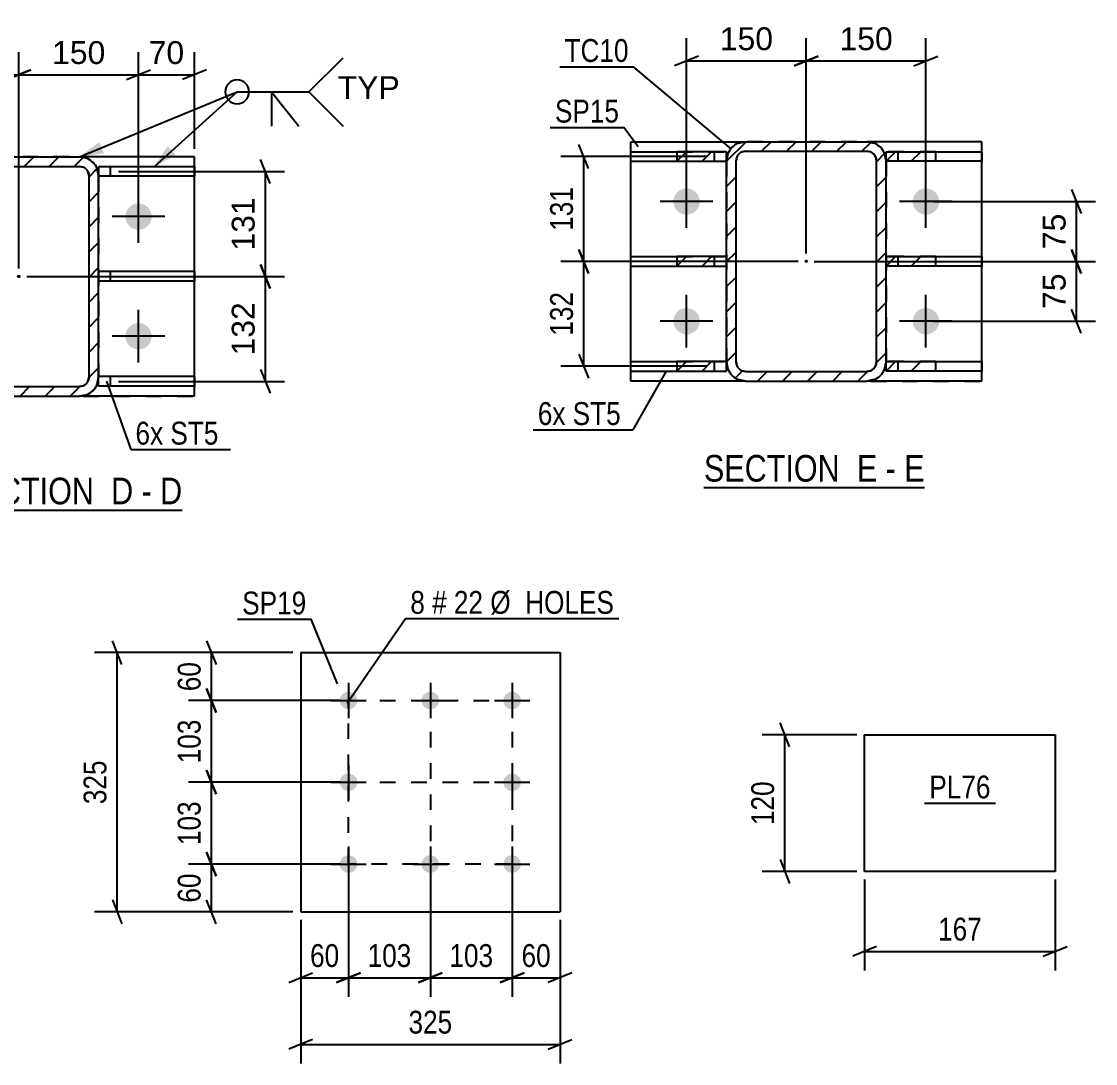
# Model space of a CAD drawing. Header units: millimetres. Extents: x 0 to 841, y 0 to 594.
# Drawn here: x 361.8 to 496.4, y 94.2 to 224.8 of the extents above; entities that cross this region are included whole.
import ezdxf

# ---------------------------------------------------------------- set-up
doc = ezdxf.new("R2010")
doc.units = ezdxf.units.MM
doc.linetypes.add('DXK_LINE_DOT2', pattern=[3.9198, 1.9599, -1.9599])
doc.linetypes.add('DXK_LINE_DOT3', pattern=[5.9187, 2.979, -0.9799, 0.9799, -0.9799])
doc.styles.add('Arial', font='ARIAL.TTF', dxfattribs={"height": 0.2})
doc.styles.add('Arial Narrow', font='ARIALN.TTF', dxfattribs={"height": 0.2})

# ---------------------------------------------------------------- blocks, each defined once
blk = doc.blocks.new('Unknown-247104153-15 - 4199')
at = {"color": 6, "linetype": 'Continuous'}
blk.add_line((353.83, 163.52), (381.9, 163.52), dxfattribs=at)
at = {"color": 0, "linetype": 'Continuous'}
for points in [[(371.94, 164.27), (371.94, 167.77), (353.83, 167.77), (353.83, 164.27)], [(375.75, 164.27), (375.75, 167.77), (372.99, 167.77), (372.99, 164.27)], [(378.08, 164.27), (378.08, 167.77), (376.8, 167.77), (376.8, 164.27)], [(381.9, 164.27), (381.9, 167.77), (379.13, 167.77), (379.13, 164.27)]]:
    blk.add_wipeout(points, dxfattribs=at)
at = {"color": 7, "linetype": 'Continuous', "style": 'Arial Narrow'}
for s, p in [('SECTION ', (353.83, 164.27)), ('D', (372.99, 164.27)), ('D', (379.13, 164.27)), ('-', (376.8, 164.27))]:
    blk.add_text(s, height=3.34, dxfattribs=at).set_placement(p)
blk = doc.blocks.new('Unknown-247104153-28 - 35611')
at = {"color": 6, "linetype": 'Continuous'}
blk.add_line((447.28, 166.36), (474.93, 166.36), dxfattribs=at)
at = {"color": 0, "linetype": 'Continuous'}
for points in [[(465.39, 167.11), (465.39, 170.61), (447.28, 170.61), (447.28, 167.11)], [(469, 167.11), (469, 170.61), (466.44, 170.61), (466.44, 167.11)], [(471.32, 167.11), (471.32, 170.61), (470.05, 170.61), (470.05, 167.11)], [(474.93, 167.11), (474.93, 170.61), (472.37, 170.61), (472.37, 167.11)]]:
    blk.add_wipeout(points, dxfattribs=at)
at = {"color": 7, "linetype": 'Continuous', "style": 'Arial Narrow'}
for s, p in [('SECTION ', (447.28, 167.11)), ('E', (466.44, 167.11)), ('E', (472.37, 167.11)), ('-', (470.05, 167.11))]:
    blk.add_text(s, height=3.34, dxfattribs=at).set_placement(p)
blk = doc.blocks.new('Part-247104153-4255 - 4199')
at = {"color": 2, "linetype": 'Continuous'}
for p, q in [((383.42, 180.28), (371.42, 180.28)), ((371.42, 179.08), (371.42, 180.23)), ((383.42, 179.08), (371.42, 179.08)), ((383.42, 180.28), (383.42, 179.08))]:
    blk.add_line(p, q, dxfattribs=at)
at = {"color": 7, "linetype": 'DXK_LINE_DOT2'}
for p, q in [((371.42, 180.23), (371.42, 180.28)), ((371.42, 180.28), (371.42, 180.23)), ((372.92, 179.08), (372.92, 180.28))]:
    blk.add_line(p, q, dxfattribs=at)
blk = doc.blocks.new('Part-247104153-4202 - 4199')
at = {"linetype": 'Continuous'}
h = blk.add_hatch(dxfattribs=at)
h.set_pattern_fill('', scale=0.7, style=0, pattern_type=0)
h.set_pattern_definition([(45, (371.233, 206.3453), (-1.57154, 1.57154), [])])
h.paths.add_polyline_path([(371.42, 205.43), (371.23, 206.35), (370.71, 207.12), (369.93, 207.64), (369.02, 207.83), (353.82, 207.83), (352.9, 207.64), (352.12, 207.12), (351.6, 206.35), (351.42, 205.43), (351.42, 180.23), (351.6, 179.31), (352.12, 178.53), (352.9, 178.01), (353.82, 177.83), (369.02, 177.83), (369.93, 178.01), (370.71, 178.53), (371.23, 179.31), (371.42, 180.23)])
h.paths.add_polyline_path([(370.12, 179.77), (369.86, 179.38), (369.47, 179.12), (369.02, 179.03), (353.82, 179.03), (353.36, 179.12), (352.97, 179.38), (352.71, 179.77), (352.62, 180.23), (352.62, 205.43), (352.71, 205.89), (352.97, 206.28), (353.36, 206.54), (353.82, 206.63), (369.02, 206.63), (369.47, 206.54), (369.86, 206.28), (370.12, 205.89), (370.22, 205.43), (370.22, 180.23)])
blk.add_hatch(color=246, dxfattribs=at).paths.add_polyline_path([(361.42, 192.73, -1), (361.42, 192.93, -1)])
at = {"color": 7, "linetype": 'DXK_LINE_DOT2'}
for p, q in [((352.9, 207.64), (353.82, 207.83)), ((353.82, 207.83), (369.02, 207.83)), ((369.02, 207.83), (369.93, 207.64)), ((351.42, 205.43), (351.6, 206.35)), ((353.82, 206.63), (353.36, 206.54)), ((353.82, 206.63), (369.02, 206.63)), ((369.47, 206.54), (369.02, 206.63)), ((371.23, 206.35), (371.42, 205.43)), ((351.42, 205.43), (351.42, 180.23)), ((352.71, 205.89), (352.62, 205.43)), ((352.62, 180.23), (352.62, 205.43)), ((370.22, 205.43), (370.12, 205.89)), ((370.22, 180.23), (370.22, 205.43)), ((371.42, 205.43), (371.42, 180.23)), ((351.6, 179.31), (351.42, 180.23)), ((352.62, 180.23), (352.71, 179.77)), ((353.36, 179.12), (353.82, 179.03)), ((353.82, 179.03), (369.02, 179.03)), ((369.02, 179.03), (369.47, 179.12)), ((370.12, 179.77), (370.22, 180.23)), ((371.42, 180.23), (371.23, 179.31)), ((353.82, 177.83), (352.9, 178.01)), ((353.82, 177.83), (369.02, 177.83)), ((369.93, 178.01), (369.02, 177.83))]:
    blk.add_line(p, q, dxfattribs=at)
at = {"color": 2, "linetype": 'Continuous'}
for p, q in [((353.82, 207.83), (352.9, 207.64)), ((353.82, 207.83), (369.02, 207.83)), ((369.93, 207.64), (369.02, 207.83)), ((351.6, 206.35), (351.42, 205.43)), ((353.36, 206.54), (353.82, 206.63)), ((353.82, 206.63), (369.02, 206.63)), ((369.02, 206.63), (369.47, 206.54)), ((371.42, 205.43), (371.23, 206.35)), ((351.42, 180.23), (351.42, 205.43)), ((352.62, 205.43), (352.71, 205.89)), ((352.62, 180.23), (352.62, 205.43)), ((370.12, 205.89), (370.22, 205.43)), ((370.22, 180.23), (370.22, 205.43)), ((371.42, 180.23), (371.42, 205.43)), ((351.42, 180.23), (351.6, 179.31)), ((352.71, 179.77), (352.62, 180.23)), ((353.82, 179.03), (353.36, 179.12)), ((353.82, 179.03), (369.02, 179.03)), ((369.47, 179.12), (369.02, 179.03)), ((370.22, 180.23), (370.12, 179.77)), ((371.23, 179.31), (371.42, 180.23)), ((352.9, 178.01), (353.82, 177.83)), ((353.82, 177.83), (369.02, 177.83)), ((369.02, 177.83), (369.93, 178.01))]:
    blk.add_line(p, q, dxfattribs=at)
at = {"color": 7, "linetype": 'DXK_LINE_DOT3'}
blk.add_line((361.42, 192.83), (361.42, 192.83), dxfattribs=at)
at = {"color": 246, "linetype": 'DXK_LINE_DOT2'}
blk.add_line((361.42, 192.83), (361.42, 192.83), dxfattribs=at)
at = {"color": 246, "linetype": 'Continuous'}
blk.add_circle((361.42, 192.83), 0.1, dxfattribs=at)
at = {"color": 7, "linetype": 'DXK_LINE_DOT2'}
for centre, radius, start, end in [((353.82, 205.43), 2.4, 112.5, 157.5), ((369.02, 205.43), 2.4, 22.5, 67.5), ((353.82, 205.43), 1.2, 112.5, 157.5), ((369.02, 205.43), 1.2, 22.5, 67.5), ((353.82, 180.23), 2.4, 202.5, 247.5), ((353.82, 180.23), 1.2, 202.5, 247.5), ((369.02, 180.23), 1.2, 292.5, 337.5), ((369.02, 180.23), 2.4, 292.5, 337.5)]:
    blk.add_arc(centre, radius, start, end, dxfattribs=at)
at = {"color": 2, "linetype": 'Continuous'}
for centre, radius, start, end in [((353.82, 205.43), 2.4, 112.5, 157.5), ((369.02, 205.43), 2.4, 22.5, 67.5), ((353.82, 205.43), 1.2, 112.5, 157.5), ((369.02, 205.43), 1.2, 22.5, 67.5), ((353.82, 180.23), 2.4, 202.5, 247.5), ((353.82, 180.23), 1.2, 202.5, 247.5), ((369.02, 180.23), 1.2, 292.5, 337.5), ((369.02, 180.23), 2.4, 292.5, 337.5)]:
    blk.add_arc(centre, radius, start, end, dxfattribs=at)
blk = doc.blocks.new('Part-247104153-4261 - 4199')
at = {"color": 2, "linetype": 'Continuous'}
for p, q in [((339.42, 177.83), (339.42, 207.83)), ((339.42, 207.83), (353.82, 207.83)), ((383.42, 207.83), (369.02, 207.83)), ((383.42, 177.83), (383.42, 207.83)), ((353.82, 177.83), (339.42, 177.83)), ((383.42, 177.83), (369.02, 177.83))]:
    blk.add_line(p, q, dxfattribs=at)
at = {"color": 7, "linetype": 'DXK_LINE_DOT2'}
for p, q in [((383.42, 207.83), (353.82, 207.83)), ((353.82, 207.83), (369.02, 207.83)), ((353.82, 177.83), (383.42, 177.83)), ((353.82, 177.83), (369.02, 177.83))]:
    blk.add_line(p, q, dxfattribs=at)
blk = doc.blocks.new('Part-247104153-4254 - 4199')
at = {"color": 2, "linetype": 'Continuous'}
for p, q in [((383.42, 193.43), (371.42, 193.43)), ((383.42, 193.43), (383.42, 192.23)), ((383.42, 192.23), (371.42, 192.23))]:
    blk.add_line(p, q, dxfattribs=at)
at = {"color": 7, "linetype": 'DXK_LINE_DOT2'}
for p, q in [((371.42, 193.43), (371.42, 192.23)), ((372.92, 192.23), (372.92, 193.43))]:
    blk.add_line(p, q, dxfattribs=at)
blk = doc.blocks.new('Part-247104153-4249 - 4199')
at = {"color": 2, "linetype": 'Continuous'}
for p, q in [((383.42, 206.58), (371.42, 206.58)), ((371.42, 206.58), (371.42, 205.43)), ((383.42, 206.58), (383.42, 205.38)), ((383.42, 205.38), (371.42, 205.38))]:
    blk.add_line(p, q, dxfattribs=at)
at = {"color": 7, "linetype": 'DXK_LINE_DOT2'}
for p, q in [((372.92, 205.38), (372.92, 206.58)), ((371.42, 205.43), (371.42, 205.38))]:
    blk.add_line(p, q, dxfattribs=at)
blk = doc.blocks.new('Bolt-247104153-4306 - 4199')
at = {"linetype": 'Continuous'}
for points in [[(344.77, 200.33, -1), (348.07, 200.33, -1)], [(374.77, 200.33, -1), (378.07, 200.33, -1)], [(344.77, 185.33, -1), (348.07, 185.33, -1)], [(374.77, 185.33, -1), (378.07, 185.33, -1)]]:
    blk.add_hatch(color=1, dxfattribs=at).paths.add_polyline_path(points)
at = {"color": 1, "linetype": 'Continuous'}
for p, q in [((346.42, 197.03), (346.42, 203.63)), ((376.42, 197.03), (376.42, 203.63)), ((349.72, 200.33), (343.12, 200.33)), ((379.72, 200.33), (373.12, 200.33)), ((346.42, 182.03), (346.42, 188.63)), ((376.42, 182.03), (376.42, 188.63)), ((349.72, 185.33), (343.12, 185.33)), ((379.72, 185.33), (373.12, 185.33))]:
    blk.add_line(p, q, dxfattribs=at)
blk = doc.blocks.new('Part-247104153-35661 - 35611')
at = {"linetype": 'Continuous'}
h = blk.add_hatch(dxfattribs=at)
h.set_pattern_fill('', scale=0.7, style=0, pattern_type=0)
h.set_pattern_definition([(45, (470.0973, 207.2687), (-1.57154, 1.57154), [])])
h.paths.add_polyline_path([(470.1, 208.47), (470.1, 207.27), (476.3, 207.27), (476.3, 208.47)])
at = {"color": 7, "linetype": 'DXK_LINE_DOT2'}
for p, q in [((470.1, 207.27), (470.1, 208.47)), ((476.3, 208.47), (470.1, 208.47)), ((471.6, 207.27), (471.6, 208.47)), ((476.3, 207.27), (470.1, 207.27))]:
    blk.add_line(p, q, dxfattribs=at)
at = {"color": 2, "linetype": 'Continuous'}
for p, q in [((470.1, 207.27), (470.1, 208.47)), ((470.1, 208.47), (476.3, 208.47)), ((476.3, 208.47), (482.1, 208.47)), ((476.3, 208.47), (476.3, 207.27)), ((482.1, 208.47), (482.1, 207.27)), ((476.3, 207.27), (470.1, 207.27)), ((482.1, 207.27), (476.3, 207.27))]:
    blk.add_line(p, q, dxfattribs=at)
blk = doc.blocks.new('Part-247104153-35662 - 35611')
at = {"linetype": 'Continuous'}
h = blk.add_hatch(dxfattribs=at)
h.set_pattern_fill('', scale=0.7, style=0, pattern_type=0)
h.set_pattern_definition([(45, (470.0973, 180.9687), (-1.57154, 1.57154), [])])
h.paths.add_polyline_path([(470.1, 182.17), (470.1, 180.97), (476.3, 180.97), (476.3, 182.17)])
at = {"color": 7, "linetype": 'DXK_LINE_DOT2'}
for p, q in [((470.1, 180.97), (470.1, 182.17)), ((476.3, 182.17), (470.1, 182.17)), ((471.6, 180.97), (471.6, 182.17)), ((476.3, 180.97), (470.1, 180.97))]:
    blk.add_line(p, q, dxfattribs=at)
at = {"color": 2, "linetype": 'Continuous'}
for p, q in [((470.1, 180.97), (470.1, 182.17)), ((470.1, 182.17), (476.3, 182.17)), ((476.3, 182.17), (482.1, 182.17)), ((476.3, 182.17), (476.3, 180.97)), ((482.1, 182.17), (482.1, 180.97)), ((476.3, 180.97), (470.1, 180.97)), ((482.1, 180.97), (476.3, 180.97))]:
    blk.add_line(p, q, dxfattribs=at)
blk = doc.blocks.new('Part-247104153-35622 - 35611')
at = {"linetype": 'Continuous'}
h = blk.add_hatch(dxfattribs=at)
h.set_pattern_fill('', scale=0.7, style=0, pattern_type=0)
h.set_pattern_definition([(45, (450.0973, 182.1187), (-1.57154, 1.57154), [])])
h.paths.add_polyline_path([(450.1, 207.32), (450.1, 182.12), (450.28, 181.2), (450.8, 180.42), (451.58, 179.9), (452.5, 179.72), (467.7, 179.72), (468.62, 179.9), (469.39, 180.42), (469.91, 181.2), (470.1, 182.12), (470.1, 207.32), (469.91, 208.24), (469.39, 209.02), (468.62, 209.54), (467.7, 209.72), (452.5, 209.72), (451.58, 209.54), (450.8, 209.02), (450.28, 208.24)])
h.paths.add_polyline_path([(451.65, 208.17), (452.04, 208.43), (452.5, 208.52), (467.7, 208.52), (468.16, 208.43), (468.55, 208.17), (468.81, 207.78), (468.9, 207.32), (468.9, 182.12), (468.81, 181.66), (468.55, 181.27), (468.16, 181.01), (467.7, 180.92), (452.5, 180.92), (452.04, 181.01), (451.65, 181.27), (451.39, 181.66), (451.3, 182.12), (451.3, 207.32), (451.39, 207.78)])
blk.add_hatch(color=246, dxfattribs=at).paths.add_polyline_path([(460.1, 194.62, -1), (460.1, 194.82, -1)])
at = {"color": 7, "linetype": 'DXK_LINE_DOT2'}
for p, q in [((451.58, 209.54), (452.5, 209.72)), ((452.5, 209.72), (467.7, 209.72)), ((467.7, 209.72), (468.62, 209.54)), ((450.1, 207.32), (450.28, 208.24)), ((450.1, 207.32), (450.1, 182.12)), ((451.39, 207.78), (451.3, 207.32)), ((451.3, 182.12), (451.3, 207.32)), ((452.5, 208.52), (452.04, 208.43)), ((452.5, 208.52), (467.7, 208.52)), ((468.16, 208.43), (467.7, 208.52)), ((468.9, 207.32), (468.81, 207.78)), ((468.9, 182.12), (468.9, 207.32)), ((469.91, 208.24), (470.1, 207.32)), ((470.1, 207.32), (470.1, 182.12)), ((450.28, 181.2), (450.1, 182.12)), ((451.3, 182.12), (451.39, 181.66)), ((468.81, 181.66), (468.9, 182.12)), ((470.1, 182.12), (469.91, 181.2)), ((452.04, 181.01), (452.5, 180.92)), ((452.5, 180.92), (467.7, 180.92)), ((467.7, 180.92), (468.16, 181.01)), ((452.5, 179.72), (451.58, 179.9)), ((452.5, 179.72), (467.7, 179.72)), ((468.62, 179.9), (467.7, 179.72))]:
    blk.add_line(p, q, dxfattribs=at)
at = {"color": 2, "linetype": 'Continuous'}
for p, q in [((452.5, 209.72), (451.58, 209.54)), ((452.5, 209.72), (467.7, 209.72)), ((468.62, 209.54), (467.7, 209.72)), ((450.28, 208.24), (450.1, 207.32)), ((450.1, 182.12), (450.1, 207.32)), ((451.3, 207.32), (451.39, 207.78)), ((451.3, 182.12), (451.3, 207.32)), ((452.04, 208.43), (452.5, 208.52)), ((452.5, 208.52), (467.7, 208.52)), ((467.7, 208.52), (468.16, 208.43)), ((468.81, 207.78), (468.9, 207.32)), ((468.9, 182.12), (468.9, 207.32)), ((470.1, 207.32), (469.91, 208.24)), ((470.1, 182.12), (470.1, 207.32)), ((450.1, 182.12), (450.28, 181.2)), ((451.39, 181.66), (451.3, 182.12)), ((468.9, 182.12), (468.81, 181.66)), ((469.91, 181.2), (470.1, 182.12)), ((452.5, 180.92), (452.04, 181.01)), ((452.5, 180.92), (467.7, 180.92)), ((468.16, 181.01), (467.7, 180.92)), ((451.58, 179.9), (452.5, 179.72)), ((452.5, 179.72), (467.7, 179.72)), ((467.7, 179.72), (468.62, 179.9))]:
    blk.add_line(p, q, dxfattribs=at)
at = {"color": 7, "linetype": 'DXK_LINE_DOT3'}
blk.add_line((460.1, 194.72), (460.1, 194.72), dxfattribs=at)
at = {"color": 246, "linetype": 'DXK_LINE_DOT2'}
blk.add_line((460.1, 194.72), (460.1, 194.72), dxfattribs=at)
at = {"color": 246, "linetype": 'Continuous'}
blk.add_circle((460.1, 194.72), 0.1, dxfattribs=at)
at = {"color": 7, "linetype": 'DXK_LINE_DOT2'}
for centre, radius, start, end in [((452.5, 207.32), 2.4, 112.5, 157.5), ((467.7, 207.32), 2.4, 22.5, 67.5), ((452.5, 207.32), 1.2, 112.5, 157.5), ((467.7, 207.32), 1.2, 22.5, 67.5), ((452.5, 182.12), 2.4, 202.5, 247.5), ((452.5, 182.12), 1.2, 202.5, 247.5), ((467.7, 182.12), 1.2, 292.5, 337.5), ((467.7, 182.12), 2.4, 292.5, 337.5)]:
    blk.add_arc(centre, radius, start, end, dxfattribs=at)
at = {"color": 2, "linetype": 'Continuous'}
for centre, radius, start, end in [((452.5, 207.32), 2.4, 112.5, 157.5), ((467.7, 207.32), 2.4, 22.5, 67.5), ((452.5, 207.32), 1.2, 112.5, 157.5), ((467.7, 207.32), 1.2, 22.5, 67.5), ((452.5, 182.12), 2.4, 202.5, 247.5), ((452.5, 182.12), 1.2, 202.5, 247.5), ((467.7, 182.12), 1.2, 292.5, 337.5), ((467.7, 182.12), 2.4, 292.5, 337.5)]:
    blk.add_arc(centre, radius, start, end, dxfattribs=at)
blk = doc.blocks.new('Part-247104153-35659 - 35611')
at = {"linetype": 'Continuous'}
h = blk.add_hatch(dxfattribs=at)
h.set_pattern_fill('', scale=0.7, style=0, pattern_type=0)
h.set_pattern_definition([(45, (443.8946, 180.9687), (-1.57154, 1.57154), [])])
h.paths.add_polyline_path([(443.89, 182.17), (443.89, 180.97), (450.1, 180.97), (450.1, 182.17)])
at = {"color": 2, "linetype": 'Continuous'}
for p, q in [((438.1, 182.17), (443.89, 182.17)), ((438.1, 180.97), (438.1, 182.17)), ((450.1, 182.17), (443.89, 182.17)), ((443.89, 182.17), (443.89, 180.97)), ((450.1, 180.97), (450.1, 182.17)), ((438.1, 180.97), (443.89, 180.97)), ((443.89, 180.97), (450.1, 180.97))]:
    blk.add_line(p, q, dxfattribs=at)
at = {"color": 7, "linetype": 'DXK_LINE_DOT2'}
for p, q in [((443.89, 182.17), (450.1, 182.17)), ((448.6, 180.97), (448.6, 182.17)), ((450.1, 180.97), (450.1, 182.17)), ((443.89, 180.97), (450.1, 180.97))]:
    blk.add_line(p, q, dxfattribs=at)
blk = doc.blocks.new('Part-247104153-35643 - 35611')
at = {"color": 2, "linetype": 'Continuous'}
for p, q in [((438.1, 179.72), (438.1, 209.72)), ((438.1, 209.72), (452.5, 209.72)), ((482.1, 209.72), (467.7, 209.72)), ((482.1, 179.72), (482.1, 209.72)), ((452.5, 179.72), (438.1, 179.72)), ((482.1, 179.72), (467.7, 179.72))]:
    blk.add_line(p, q, dxfattribs=at)
at = {"color": 7, "linetype": 'DXK_LINE_DOT2'}
for p, q in [((482.1, 209.72), (452.5, 209.72)), ((452.5, 209.72), (467.7, 209.72)), ((452.5, 179.72), (482.1, 179.72)), ((452.5, 179.72), (467.7, 179.72))]:
    blk.add_line(p, q, dxfattribs=at)
blk = doc.blocks.new('Part-247104153-35657 - 35611')
at = {"linetype": 'Continuous'}
h = blk.add_hatch(dxfattribs=at)
h.set_pattern_fill('', scale=0.7, style=0, pattern_type=0)
h.set_pattern_definition([(45, (443.8946, 194.1187), (-1.57154, 1.57154), [])])
h.paths.add_polyline_path([(443.89, 195.32), (443.89, 194.12), (450.1, 194.12), (450.1, 195.32)])
at = {"color": 2, "linetype": 'Continuous'}
for p, q in [((438.1, 195.32), (443.89, 195.32)), ((438.1, 194.12), (438.1, 195.32)), ((450.1, 195.32), (443.89, 195.32)), ((443.89, 195.32), (443.89, 194.12)), ((450.1, 194.12), (450.1, 195.32)), ((438.1, 194.12), (443.89, 194.12)), ((443.89, 194.12), (450.1, 194.12))]:
    blk.add_line(p, q, dxfattribs=at)
at = {"color": 7, "linetype": 'DXK_LINE_DOT2'}
for p, q in [((443.89, 195.32), (450.1, 195.32)), ((448.6, 194.12), (448.6, 195.32)), ((450.1, 194.12), (450.1, 195.32)), ((443.89, 194.12), (450.1, 194.12))]:
    blk.add_line(p, q, dxfattribs=at)
blk = doc.blocks.new('Part-247104153-35658 - 35611')
at = {"linetype": 'Continuous'}
h = blk.add_hatch(dxfattribs=at)
h.set_pattern_fill('', scale=0.7, style=0, pattern_type=0)
h.set_pattern_definition([(45, (443.8946, 207.2687), (-1.57154, 1.57154), [])])
h.paths.add_polyline_path([(443.89, 208.47), (443.89, 207.27), (450.1, 207.27), (450.1, 208.47)])
at = {"color": 2, "linetype": 'Continuous'}
for p, q in [((438.1, 208.47), (443.89, 208.47)), ((438.1, 207.27), (438.1, 208.47)), ((450.1, 208.47), (443.89, 208.47)), ((443.89, 208.47), (443.89, 207.27)), ((450.1, 207.27), (450.1, 208.47)), ((438.1, 207.27), (443.89, 207.27)), ((443.89, 207.27), (450.1, 207.27))]:
    blk.add_line(p, q, dxfattribs=at)
at = {"color": 7, "linetype": 'DXK_LINE_DOT2'}
for p, q in [((443.89, 208.47), (450.1, 208.47)), ((448.6, 207.27), (448.6, 208.47)), ((450.1, 207.27), (450.1, 208.47)), ((443.89, 207.27), (450.1, 207.27))]:
    blk.add_line(p, q, dxfattribs=at)
blk = doc.blocks.new('Part-247104153-35660 - 35611')
at = {"linetype": 'Continuous'}
h = blk.add_hatch(dxfattribs=at)
h.set_pattern_fill('', scale=0.7, style=0, pattern_type=0)
h.set_pattern_definition([(45, (470.0973, 194.1187), (-1.57154, 1.57154), [])])
h.paths.add_polyline_path([(470.1, 195.32), (470.1, 194.12), (476.3, 194.12), (476.3, 195.32)])
at = {"color": 7, "linetype": 'DXK_LINE_DOT2'}
for p, q in [((470.1, 194.12), (470.1, 195.32)), ((476.3, 195.32), (470.1, 195.32)), ((471.6, 194.12), (471.6, 195.32)), ((476.3, 194.12), (470.1, 194.12))]:
    blk.add_line(p, q, dxfattribs=at)
at = {"color": 2, "linetype": 'Continuous'}
for p, q in [((470.1, 194.12), (470.1, 195.32)), ((470.1, 195.32), (476.3, 195.32)), ((476.3, 195.32), (482.1, 195.32)), ((476.3, 195.32), (476.3, 194.12)), ((482.1, 195.32), (482.1, 194.12)), ((476.3, 194.12), (470.1, 194.12)), ((482.1, 194.12), (476.3, 194.12))]:
    blk.add_line(p, q, dxfattribs=at)
blk = doc.blocks.new('Bolt-247104153-35698 - 35611')
at = {"linetype": 'Continuous'}
for points in [[(443.45, 202.22, -1), (446.75, 202.22, -1)], [(473.45, 202.22, -1), (476.75, 202.22, -1)], [(443.45, 187.22, -1), (446.75, 187.22, -1)], [(473.45, 187.22, -1), (476.75, 187.22, -1)]]:
    blk.add_hatch(color=1, dxfattribs=at).paths.add_polyline_path(points)
at = {"color": 1, "linetype": 'Continuous'}
for p, q in [((445.1, 198.92), (445.1, 205.52)), ((475.1, 198.92), (475.1, 205.52)), ((448.4, 202.22), (441.8, 202.22)), ((478.4, 202.22), (471.8, 202.22)), ((445.1, 183.92), (445.1, 190.52)), ((475.1, 183.92), (475.1, 190.52)), ((448.4, 187.22), (441.8, 187.22)), ((478.4, 187.22), (471.8, 187.22))]:
    blk.add_line(p, q, dxfattribs=at)
blk = doc.blocks.new('Part-247104153-27485 - 27484')
at = {"color": 2, "linetype": 'Continuous'}
for p, q in [((396.74, 145.67), (396.74, 113.17)), ((396.74, 145.67), (429.24, 145.67)), ((429.24, 145.67), (429.24, 113.17)), ((396.74, 113.17), (429.24, 113.17))]:
    blk.add_line(p, q, dxfattribs=at)
blk = doc.blocks.new('Bolt-247104153-27486 - 27484')
at = {"linetype": 'Continuous'}
for points in [[(402.74, 140.77, -1), (402.74, 138.57, -1)], [(412.99, 140.77, -1), (412.99, 138.57, -1)], [(423.24, 140.77, -1), (423.24, 138.57, -1)], [(402.74, 130.52, -1), (402.74, 128.32, -1)], [(423.24, 130.52, -1), (423.24, 128.32, -1)], [(402.74, 120.27, -1), (402.74, 118.07, -1)], [(412.99, 120.27, -1), (412.99, 118.07, -1)], [(423.24, 120.27, -1), (423.24, 118.07, -1)]]:
    blk.add_hatch(color=1, dxfattribs=at).paths.add_polyline_path(points)
at = {"color": 1, "linetype": 'Continuous'}
for p, q in [((402.74, 141.87), (402.74, 137.47)), ((412.99, 141.87), (412.99, 137.47)), ((423.24, 141.87), (423.24, 137.47)), ((400.54, 139.67), (404.94, 139.67)), ((410.79, 139.67), (415.19, 139.67)), ((421.04, 139.67), (425.44, 139.67)), ((402.74, 131.62), (402.74, 127.22)), ((423.24, 131.62), (423.24, 127.22)), ((400.54, 129.42), (404.94, 129.42)), ((421.04, 129.42), (425.44, 129.42)), ((402.74, 121.37), (402.74, 116.97)), ((412.99, 121.37), (412.99, 116.97)), ((423.24, 121.37), (423.24, 116.97)), ((400.54, 119.17), (404.94, 119.17)), ((410.79, 119.17), (415.19, 119.17)), ((421.04, 119.17), (425.44, 119.17))]:
    blk.add_line(p, q, dxfattribs=at)
blk = doc.blocks.new('Part-247104153-27530 - 27529')
at = {"color": 2, "linetype": 'Continuous'}
for p, q in [((467.42, 118.23), (467.42, 135.37)), ((467.42, 135.37), (491.3, 135.37)), ((491.3, 135.37), (491.3, 118.23)), ((491.3, 118.23), (467.42, 118.23))]:
    blk.add_line(p, q, dxfattribs=at)
blk = doc.blocks.new('Rectangle-247104153-31576 - 27484')
at = {"color": 1, "linetype": 'DXK_LINE_DOT2'}
blk.add_lwpolyline([(402.74, 139.67), (423.24, 139.67), (423.24, 119.17), (402.74, 119.17), (402.74, 139.67)], close=True, dxfattribs=at)
blk = doc.blocks.new('Line-247104153-31586 - 27484')
at = {"color": 1, "linetype": 'DXK_LINE_DOT2'}
blk.add_line((402.74, 129.42), (423.24, 129.42), dxfattribs=at)
blk = doc.blocks.new('Line-247104153-31593 - 27484')
at = {"color": 1, "linetype": 'DXK_LINE_DOT2'}
blk.add_line((412.99, 139.67), (412.99, 119.17), dxfattribs=at)
blk = doc.blocks.new('StraightDimension-247104153-31021 - 4199')
at = {"color": 7, "linetype": 'Continuous'}
for p, q in [((346.42, 201.33), (346.42, 220.96)), ((361.42, 193.83), (361.42, 220.96)), ((347.92, 218.71), (344.92, 217.51)), ((346.42, 218.11), (361.42, 218.11)), ((359.92, 217.51), (362.92, 218.71))]:
    blk.add_line(p, q, dxfattribs=at)
at = {"color": 0}
blk.add_wipeout([(357.85, 218.86), (357.85, 223.06), (349.98, 223.06), (349.98, 218.86)], dxfattribs=at)
at = {"color": 3, "style": 'Arial'}
blk.add_text('150', height=2.865, dxfattribs=at).set_placement((350.58, 219.46))
blk = doc.blocks.new('StraightDimension-247104153-31019 - 4199')
at = {"color": 7, "linetype": 'Continuous'}
for p, q in [((376.42, 201.33), (376.42, 220.96)), ((383.42, 208.83), (383.42, 220.96)), ((374.92, 217.51), (377.92, 218.71)), ((376.42, 218.11), (383.42, 218.11)), ((384.92, 218.71), (381.92, 217.51))]:
    blk.add_line(p, q, dxfattribs=at)
at = {"color": 0}
blk.add_wipeout([(382.74, 218.86), (382.74, 223.06), (377.09, 223.06), (377.09, 218.86)], dxfattribs=at)
at = {"color": 3, "style": 'Arial'}
blk.add_text('70', height=2.865, dxfattribs=at).set_placement((377.69, 219.46))
blk = doc.blocks.new('StraightDimension-247104153-31020 - 4199')
at = {"color": 7, "linetype": 'Continuous'}
for p, q in [((361.42, 193.83), (361.42, 220.96)), ((376.42, 201.33), (376.42, 220.96)), ((362.92, 218.71), (359.92, 217.51)), ((361.42, 218.11), (376.42, 218.11)), ((374.92, 217.51), (377.92, 218.71))]:
    blk.add_line(p, q, dxfattribs=at)
at = {"color": 0}
blk.add_wipeout([(372.85, 218.86), (372.85, 223.06), (364.98, 223.06), (364.98, 218.86)], dxfattribs=at)
at = {"color": 3, "style": 'Arial'}
blk.add_text('150', height=2.865, dxfattribs=at).set_placement((365.58, 219.46))
blk = doc.blocks.new('StraightDimension-247104153-31105 - 4199')
at = {"color": 7, "linetype": 'Continuous'}
for p, q in [((392.92, 204.48), (391.72, 207.48)), ((373.92, 205.98), (394.72, 205.98)), ((392.32, 192.83), (392.32, 205.98)), ((391.72, 194.33), (392.92, 191.33)), ((362.42, 192.83), (394.72, 192.83))]:
    blk.add_line(p, q, dxfattribs=at)
at = {"color": 0}
blk.add_wipeout([(391.57, 203.34), (387.37, 203.34), (387.37, 195.47), (391.57, 195.47)], dxfattribs=at)
at = {"color": 3, "style": 'Arial'}
blk.add_text('131', height=2.865, rotation=90.0002, dxfattribs=at).set_placement((390.97, 196.07))
blk = doc.blocks.new('StraightDimension-247104153-31106 - 4199')
at = {"color": 7, "linetype": 'Continuous'}
for p, q in [((392.92, 191.33), (391.72, 194.33)), ((362.42, 192.83), (394.72, 192.83)), ((392.32, 179.68), (392.32, 192.83)), ((391.72, 181.18), (392.92, 178.18)), ((373.92, 179.68), (394.72, 179.68))]:
    blk.add_line(p, q, dxfattribs=at)
at = {"color": 0}
blk.add_wipeout([(391.57, 190.19), (387.37, 190.19), (387.37, 182.32), (391.57, 182.32)], dxfattribs=at)
at = {"color": 3, "style": 'Arial'}
blk.add_text('132', height=2.865, rotation=90.0002, dxfattribs=at).set_placement((390.97, 182.92))
blk = doc.blocks.new('StraightDimension-247104153-36050 - 35611')
at = {"color": 7, "linetype": 'Continuous'}
for p, q in [((493.35, 203.72), (494.55, 200.72)), ((476.1, 202.22), (496.35, 202.22)), ((493.95, 194.72), (493.95, 202.22)), ((494.55, 193.22), (493.35, 196.22)), ((461.1, 194.72), (496.35, 194.72))]:
    blk.add_line(p, q, dxfattribs=at)
at = {"color": 0}
blk.add_wipeout([(493.2, 201.29), (489, 201.29), (489, 195.65), (493.2, 195.65)], dxfattribs=at)
at = {"color": 3, "style": 'Arial'}
blk.add_text('75', height=2.865, rotation=90.0002, dxfattribs=at).set_placement((492.6, 196.25))
blk = doc.blocks.new('StraightDimension-247104153-36027 - 35611')
at = {"color": 7, "linetype": 'Continuous'}
for p, q in [((460.1, 195.72), (460.1, 222.69)), ((475.1, 203.22), (475.1, 222.69)), ((461.6, 220.44), (458.6, 219.24)), ((460.1, 219.84), (475.1, 219.84)), ((473.6, 219.24), (476.6, 220.44))]:
    blk.add_line(p, q, dxfattribs=at)
at = {"color": 0}
blk.add_wipeout([(471.53, 220.59), (471.53, 224.79), (463.66, 224.79), (463.66, 220.59)], dxfattribs=at)
at = {"color": 3, "style": 'Arial'}
blk.add_text('150', height=2.865, dxfattribs=at).set_placement((464.26, 221.19))
blk = doc.blocks.new('StraightDimension-247104153-36028 - 35611')
at = {"color": 7, "linetype": 'Continuous'}
for p, q in [((445.1, 203.22), (445.1, 222.69)), ((460.1, 195.72), (460.1, 222.69)), ((446.6, 220.44), (443.6, 219.24)), ((445.1, 219.84), (460.1, 219.84)), ((458.6, 219.24), (461.6, 220.44))]:
    blk.add_line(p, q, dxfattribs=at)
at = {"color": 0}
blk.add_wipeout([(456.53, 220.59), (456.53, 224.79), (448.66, 224.79), (448.66, 220.59)], dxfattribs=at)
at = {"color": 3, "style": 'Arial'}
blk.add_text('150', height=2.865, dxfattribs=at).set_placement((449.26, 221.19))
blk = doc.blocks.new('StraightDimension-247104153-36051 - 35611')
at = {"color": 7, "linetype": 'Continuous'}
for p, q in [((493.35, 196.22), (494.55, 193.22)), ((461.1, 194.72), (496.35, 194.72)), ((493.95, 187.22), (493.95, 194.72)), ((494.55, 185.72), (493.35, 188.72)), ((476.1, 187.22), (496.35, 187.22))]:
    blk.add_line(p, q, dxfattribs=at)
at = {"color": 0}
blk.add_wipeout([(493.2, 193.79), (489, 193.79), (489, 188.15), (493.2, 188.15)], dxfattribs=at)
at = {"color": 3, "style": 'Arial'}
blk.add_text('75', height=2.865, rotation=90.0002, dxfattribs=at).set_placement((492.6, 188.75))
blk = doc.blocks.new('StraightDimension-247104153-43474 - 35611')
at = {"color": 7, "linetype": 'Continuous'}
for p, q in [((432.81, 206.37), (431.61, 209.37)), ((447.6, 207.87), (429.36, 207.87)), ((432.21, 194.72), (432.21, 207.87)), ((431.61, 196.22), (432.81, 193.22)), ((459.1, 194.72), (429.36, 194.72))]:
    blk.add_line(p, q, dxfattribs=at)
at = {"color": 0}
blk.add_wipeout([(431.46, 204.64), (427.26, 204.64), (427.26, 197.95), (431.46, 197.95)], dxfattribs=at)
at = {"color": 3, "style": 'Arial Narrow'}
blk.add_text('131', height=2.863, rotation=90.0002, dxfattribs=at).set_placement((430.86, 198.55))
blk = doc.blocks.new('StraightDimension-247104153-43475 - 35611')
at = {"color": 7, "linetype": 'Continuous'}
for p, q in [((432.81, 193.22), (431.61, 196.22)), ((459.1, 194.72), (429.36, 194.72)), ((432.21, 181.57), (432.21, 194.72)), ((431.61, 183.07), (432.81, 180.07)), ((447.6, 181.57), (429.36, 181.57))]:
    blk.add_line(p, q, dxfattribs=at)
at = {"color": 0}
blk.add_wipeout([(431.46, 191.49), (427.26, 191.49), (427.26, 184.8), (431.46, 184.8)], dxfattribs=at)
at = {"color": 3, "style": 'Arial Narrow'}
blk.add_text('132', height=2.863, rotation=90.0002, dxfattribs=at).set_placement((430.86, 185.4))
blk = doc.blocks.new('StraightDimension-247104153-27909 - 27484')
at = {"color": 7, "linetype": 'Continuous'}
for p, q in [((384.95, 147.17), (386.15, 144.17)), ((395.74, 145.67), (382.7, 145.67)), ((385.55, 139.67), (385.55, 145.67)), ((386.15, 138.17), (384.95, 141.17)), ((401.74, 139.67), (382.7, 139.67))]:
    blk.add_line(p, q, dxfattribs=at)
at = {"color": 0}
blk.add_wipeout([(384.8, 145.1), (380.6, 145.1), (380.6, 140.24), (384.8, 140.24)], dxfattribs=at)
at = {"color": 3, "style": 'Arial Narrow'}
blk.add_text('60', height=2.863, rotation=90.0002, dxfattribs=at).set_placement((384.2, 140.84))
blk = doc.blocks.new('StraightDimension-247104153-27910 - 27484')
at = {"color": 7, "linetype": 'Continuous'}
for p, q in [((384.95, 141.17), (386.15, 138.17)), ((401.74, 139.67), (382.7, 139.67)), ((385.55, 129.42), (385.55, 139.67)), ((386.15, 127.92), (384.95, 130.92)), ((401.74, 129.42), (382.7, 129.42))]:
    blk.add_line(p, q, dxfattribs=at)
at = {"color": 0}
blk.add_wipeout([(384.8, 137.89), (380.6, 137.89), (380.6, 131.2), (384.8, 131.2)], dxfattribs=at)
at = {"color": 3, "style": 'Arial Narrow'}
blk.add_text('103', height=2.863, rotation=90.0002, dxfattribs=at).set_placement((384.2, 131.8))
blk = doc.blocks.new('StraightDimension-247104153-27911 - 27484')
at = {"color": 7, "linetype": 'Continuous'}
for p, q in [((384.95, 130.92), (386.15, 127.92)), ((401.74, 129.42), (382.7, 129.42)), ((385.55, 119.17), (385.55, 129.42)), ((386.15, 117.67), (384.95, 120.67)), ((401.74, 119.17), (382.7, 119.17))]:
    blk.add_line(p, q, dxfattribs=at)
at = {"color": 0}
blk.add_wipeout([(384.8, 127.64), (380.6, 127.64), (380.6, 120.95), (384.8, 120.95)], dxfattribs=at)
at = {"color": 3, "style": 'Arial Narrow'}
blk.add_text('103', height=2.863, rotation=90.0002, dxfattribs=at).set_placement((384.2, 121.55))
blk = doc.blocks.new('StraightDimension-247104153-27912 - 27484')
at = {"color": 7, "linetype": 'Continuous'}
for p, q in [((384.95, 120.67), (386.15, 117.67)), ((401.74, 119.17), (382.7, 119.17)), ((385.55, 113.17), (385.55, 119.17)), ((386.15, 111.67), (384.95, 114.67)), ((395.74, 113.17), (382.7, 113.17))]:
    blk.add_line(p, q, dxfattribs=at)
at = {"color": 0}
blk.add_wipeout([(384.8, 118.6), (380.6, 118.6), (380.6, 113.74), (384.8, 113.74)], dxfattribs=at)
at = {"color": 3, "style": 'Arial Narrow'}
blk.add_text('60', height=2.863, rotation=90.0002, dxfattribs=at).set_placement((384.2, 114.34))
blk = doc.blocks.new('StraightDimension-247104153-27925 - 27484')
at = {"color": 7, "linetype": 'Continuous'}
for p, q in [((374.34, 144.17), (373.14, 147.17)), ((395.74, 145.67), (370.89, 145.67)), ((373.74, 113.17), (373.74, 145.67)), ((373.14, 114.67), (374.34, 111.67)), ((395.74, 113.17), (370.89, 113.17))]:
    blk.add_line(p, q, dxfattribs=at)
at = {"color": 0}
blk.add_wipeout([(372.99, 132.76), (368.79, 132.76), (368.79, 126.08), (372.99, 126.08)], dxfattribs=at)
at = {"color": 3, "style": 'Arial Narrow'}
blk.add_text('325', height=2.863, rotation=90.0002, dxfattribs=at).set_placement((372.39, 126.68))
blk = doc.blocks.new('StraightDimension-247104153-27929 - 27484')
at = {"color": 7, "linetype": 'Continuous'}
for p, q in [((423.24, 118.17), (423.24, 102.52)), ((429.24, 112.17), (429.24, 102.52)), ((421.74, 104.32), (424.74, 105.52)), ((430.74, 105.52), (427.74, 104.32)), ((423.24, 104.92), (429.24, 104.92))]:
    blk.add_line(p, q, dxfattribs=at)
at = {"color": 0}
blk.add_wipeout([(428.67, 105.67), (428.67, 109.87), (423.82, 109.87), (423.82, 105.67)], dxfattribs=at)
at = {"color": 3, "style": 'Arial Narrow'}
blk.add_text('60', height=2.863, dxfattribs=at).set_placement((424.42, 106.27))
blk = doc.blocks.new('StraightDimension-247104153-27930 - 27484')
at = {"color": 7, "linetype": 'Continuous'}
for p, q in [((412.99, 118.17), (412.99, 102.52)), ((423.24, 118.17), (423.24, 102.52)), ((411.49, 104.32), (414.49, 105.52)), ((424.74, 105.52), (421.74, 104.32)), ((412.99, 104.92), (423.24, 104.92))]:
    blk.add_line(p, q, dxfattribs=at)
at = {"color": 0}
blk.add_wipeout([(421.46, 105.67), (421.46, 109.87), (414.78, 109.87), (414.78, 105.67)], dxfattribs=at)
at = {"color": 3, "style": 'Arial Narrow'}
blk.add_text('103', height=2.863, dxfattribs=at).set_placement((415.38, 106.27))
blk = doc.blocks.new('StraightDimension-247104153-27931 - 27484')
at = {"color": 7, "linetype": 'Continuous'}
for p, q in [((402.74, 118.17), (402.74, 102.52)), ((412.99, 118.17), (412.99, 102.52)), ((401.24, 104.32), (404.24, 105.52)), ((414.49, 105.52), (411.49, 104.32)), ((402.74, 104.92), (412.99, 104.92))]:
    blk.add_line(p, q, dxfattribs=at)
at = {"color": 0}
blk.add_wipeout([(411.21, 105.67), (411.21, 109.87), (404.53, 109.87), (404.53, 105.67)], dxfattribs=at)
at = {"color": 3, "style": 'Arial Narrow'}
blk.add_text('103', height=2.863, dxfattribs=at).set_placement((405.13, 106.27))
blk = doc.blocks.new('StraightDimension-247104153-27932 - 27484')
at = {"color": 7, "linetype": 'Continuous'}
for p, q in [((402.74, 118.17), (402.74, 102.52)), ((396.74, 112.17), (396.74, 102.52)), ((395.24, 104.32), (398.24, 105.52)), ((404.24, 105.52), (401.24, 104.32)), ((396.74, 104.92), (402.74, 104.92))]:
    blk.add_line(p, q, dxfattribs=at)
at = {"color": 0}
blk.add_wipeout([(402.17, 105.67), (402.17, 109.87), (397.32, 109.87), (397.32, 105.67)], dxfattribs=at)
at = {"color": 3, "style": 'Arial Narrow'}
blk.add_text('60', height=2.863, dxfattribs=at).set_placement((397.92, 106.27))
blk = doc.blocks.new('StraightDimension-247104153-27945 - 27484')
at = {"color": 7, "linetype": 'Continuous'}
for p, q in [((396.74, 112.17), (396.74, 94.17)), ((429.24, 112.17), (429.24, 94.17)), ((398.24, 97.17), (395.24, 95.97)), ((427.74, 95.97), (430.74, 97.17)), ((396.74, 96.57), (429.24, 96.57))]:
    blk.add_line(p, q, dxfattribs=at)
at = {"color": 0}
blk.add_wipeout([(416.34, 97.32), (416.34, 101.52), (409.65, 101.52), (409.65, 97.32)], dxfattribs=at)
at = {"color": 3, "style": 'Arial Narrow'}
blk.add_text('325', height=2.863, dxfattribs=at).set_placement((410.25, 97.92))
blk = doc.blocks.new('StraightDimension-247104153-28059 - 27529')
at = {"color": 7, "linetype": 'Continuous'}
for p, q in [((467.42, 117.23), (467.42, 105.83)), ((491.3, 117.23), (491.3, 105.83)), ((468.92, 108.83), (465.92, 107.63)), ((467.42, 108.23), (491.3, 108.23)), ((489.8, 107.63), (492.8, 108.83))]:
    blk.add_line(p, q, dxfattribs=at)
at = {"color": 0}
blk.add_wipeout([(482.7, 108.98), (482.7, 113.18), (476.02, 113.18), (476.02, 108.98)], dxfattribs=at)
at = {"color": 3, "style": 'Arial Narrow'}
blk.add_text('167', height=2.863, dxfattribs=at).set_placement((476.62, 109.58))
blk = doc.blocks.new('StraightDimension-247104153-28055 - 27529')
at = {"color": 7, "linetype": 'Continuous'}
for p, q in [((458.02, 133.87), (456.82, 136.87)), ((466.42, 135.37), (454.57, 135.37)), ((457.42, 118.23), (457.42, 135.37)), ((456.82, 119.73), (458.02, 116.73)), ((466.42, 118.23), (454.57, 118.23))]:
    blk.add_line(p, q, dxfattribs=at)
at = {"color": 0}
blk.add_wipeout([(456.67, 130.14), (452.47, 130.14), (452.47, 123.46), (456.67, 123.46)], dxfattribs=at)
at = {"color": 3, "style": 'Arial Narrow'}
blk.add_text('120', height=2.863, rotation=90.0002, dxfattribs=at).set_placement((456.07, 124.06))
blk = doc.blocks.new('MarkSet-247104153-26472 - 4199')
at = {"color": 0}
for points in [[(379.51, 171.75), (379.51, 174.75), (376.04, 174.75), (376.04, 171.75)], [(386.44, 171.75), (386.44, 174.75), (380.41, 174.75), (380.41, 171.75)]]:
    blk.add_wipeout(points, dxfattribs=at)
for points in [[(379.51, 171.75), (379.51, 174.75), (376.04, 174.75), (376.04, 171.75)], [(386.44, 171.75), (386.44, 174.75), (380.41, 174.75), (380.41, 171.75)]]:
    blk.add_wipeout(points, dxfattribs=at)
at = {"color": 30, "linetype": 'Continuous'}
for p, q in [((372.42, 179.72), (375.44, 171.15)), ((375.44, 171.15), (387.94, 171.15))]:
    blk.add_line(p, q, dxfattribs=at)
at = {"color": 3, "style": 'Arial Narrow'}
for s, p in [('6x', (376.04, 171.75)), ('ST5', (380.41, 171.75))]:
    blk.add_text(s, height=2.863, dxfattribs=at).set_placement(p)
blk = doc.blocks.new('WeldMark-247104153-31159 - 4199')
at = {"linetype": 'Continuous'}
for points in [[(372.08, 208.28), (369.02, 207.83), (371.5, 209.66)], [(381.09, 208.03), (378.36, 206.58), (380.08, 209.14)]]:
    blk.add_hatch(color=30, dxfattribs=at).paths.add_polyline_path(points)
at = {"color": 30, "linetype": 'Continuous'}
for p, q in [((369.02, 207.83), (388.78, 215.97)), ((378.36, 206.58), (388.78, 215.97)), ((388.78, 215.97), (397.78, 215.97))]:
    blk.add_line(p, q, dxfattribs=at)
at = {"color": 3, "linetype": 'Continuous'}
for q in [(396.5, 211.68), (393.07, 211.68)]:
    blk.add_line((393.07, 215.97), q, dxfattribs=at)
for start, end in [(90, 270), (270, 90)]:
    blk.add_arc((388.78, 215.97), 1.5, start, end, dxfattribs=at)
at = {"color": 0, "linetype": 'Continuous'}
blk.add_wipeout([(409.16, 215.07), (409.16, 218.07), (401.38, 218.07), (401.38, 215.07)], dxfattribs=at)
blk.add_wipeout([(409.16, 215.07), (409.16, 218.07), (401.38, 218.07), (401.38, 215.07)], dxfattribs=at)
at = {"color": 3, "linetype": 'Continuous'}
for q in [(402.07, 220.25), (402.07, 211.68)]:
    blk.add_line((397.78, 215.97), q, dxfattribs=at)
at = {"color": 3, "linetype": 'Continuous', "style": 'Arial'}
blk.add_text('TYP', height=2.865, dxfattribs=at).set_placement((401.38, 215.07))
blk = doc.blocks.new('Mark-247104153-36073 - 35611')
at = {"color": 0}
blk.add_wipeout([(437.85, 219.72), (437.85, 222.72), (429.81, 222.72), (429.81, 219.72)], dxfattribs=at)
blk.add_wipeout([(437.85, 219.72), (437.85, 222.72), (429.81, 222.72), (429.81, 219.72)], dxfattribs=at)
at = {"color": 30, "linetype": 'Continuous'}
for p in [(429.21, 219.12), (450.72, 208.8)]:
    blk.add_line(p, (438.45, 219.12), dxfattribs=at)
at = {"color": 3, "style": 'Arial Narrow'}
blk.add_text('TC10', height=2.863, dxfattribs=at).set_placement((429.81, 219.72))
blk = doc.blocks.new('Mark-247104153-36076 - 35611')
at = {"color": 0}
blk.add_wipeout([(436.65, 212.12), (436.65, 215.12), (428.61, 215.12), (428.61, 212.12)], dxfattribs=at)
blk.add_wipeout([(436.65, 212.12), (436.65, 215.12), (428.61, 215.12), (428.61, 212.12)], dxfattribs=at)
at = {"color": 30, "linetype": 'Continuous'}
for p in [(428.01, 211.52), (439.03, 209.07)]:
    blk.add_line(p, (437.25, 211.52), dxfattribs=at)
at = {"color": 3, "style": 'Arial Narrow'}
blk.add_text('SP15', height=2.863, dxfattribs=at).set_placement((428.61, 212.12))
blk = doc.blocks.new('MarkSet-247104153-36121 - 35611')
at = {"color": 30, "linetype": 'Continuous'}
blk.add_line((442.55, 180.97), (438.36, 173.61), dxfattribs=at)
at = {"color": 0}
for points in [[(429.93, 174.21), (429.93, 177.21), (426.46, 177.21), (426.46, 174.21)], [(436.86, 174.21), (436.86, 177.21), (430.83, 177.21), (430.83, 174.21)]]:
    blk.add_wipeout(points, dxfattribs=at)
for points in [[(429.93, 174.21), (429.93, 177.21), (426.46, 177.21), (426.46, 174.21)], [(436.86, 174.21), (436.86, 177.21), (430.83, 177.21), (430.83, 174.21)]]:
    blk.add_wipeout(points, dxfattribs=at)
at = {"color": 30, "linetype": 'Continuous'}
blk.add_line((425.86, 173.61), (438.36, 173.61), dxfattribs=at)
at = {"color": 3, "style": 'Arial Narrow'}
for s, p in [('6x', (426.46, 174.21)), ('ST5', (430.83, 174.21))]:
    blk.add_text(s, height=2.863, dxfattribs=at).set_placement(p)
blk = doc.blocks.new('Mark-247104153-28304 - 27484')
at = {"color": 0}
blk.add_wipeout([(397.44, 150.46), (397.44, 153.46), (389.41, 153.46), (389.41, 150.46)], dxfattribs=at)
blk.add_wipeout([(397.44, 150.46), (397.44, 153.46), (389.41, 153.46), (389.41, 150.46)], dxfattribs=at)
at = {"color": 30, "linetype": 'Continuous'}
for p in [(388.81, 149.86), (401.34, 141.75)]:
    blk.add_line(p, (398.04, 149.86), dxfattribs=at)
at = {"color": 3, "style": 'Arial Narrow'}
blk.add_text('SP19', height=2.863, dxfattribs=at).set_placement((389.41, 150.46))
blk = doc.blocks.new('Mark-247104153-28307 - 27484')
at = {"color": 0}
for points in [[(412.31, 150.54), (412.31, 153.54), (410.48, 153.54), (410.48, 150.54)], [(415.04, 150.54), (415.04, 153.54), (413.21, 153.54), (413.21, 150.54)], [(419.6, 150.54), (419.6, 153.54), (415.94, 153.54), (415.94, 150.54)], [(436.02, 150.54), (436.02, 153.54), (420.5, 153.54), (420.5, 150.54)]]:
    blk.add_wipeout(points, dxfattribs=at)
for points in [[(412.31, 150.54), (412.31, 153.54), (410.48, 153.54), (410.48, 150.54)], [(415.04, 150.54), (415.04, 153.54), (413.21, 153.54), (413.21, 150.54)], [(419.6, 150.54), (419.6, 153.54), (415.94, 153.54), (415.94, 150.54)], [(436.02, 150.54), (436.02, 153.54), (420.5, 153.54), (420.5, 150.54)]]:
    blk.add_wipeout(points, dxfattribs=at)
at = {"color": 7, "linetype": 'Continuous'}
for p, q in [((402.57, 139.33), (409.88, 149.94)), ((409.88, 149.94), (436.62, 149.94))]:
    blk.add_line(p, q, dxfattribs=at)
at = {"color": 3, "style": 'Arial Narrow'}
for s, height, p in [('8', 2.86, (410.48, 150.54)), ('22', 2.863, (415.94, 150.54)), ('Ø  HOLES', 2.863, (420.5, 150.54)), ('#', 2.86, (413.21, 150.54))]:
    blk.add_text(s, height=height, dxfattribs=at).set_placement(p)
blk = doc.blocks.new('Mark-247104153-28325 - 27529')
at = {"color": 0}
blk.add_wipeout([(483.2, 127.4), (483.2, 130.4), (475.52, 130.4), (475.52, 127.4)], dxfattribs=at)
blk.add_wipeout([(483.2, 127.4), (483.2, 130.4), (475.52, 130.4), (475.52, 127.4)], dxfattribs=at)
at = {"color": 30, "linetype": 'Continuous'}
blk.add_line((474.92, 126.8), (483.8, 126.8), dxfattribs=at)
at = {"color": 3, "style": 'Arial Narrow'}
blk.add_text('PL76', height=2.863, dxfattribs=at).set_placement((475.52, 127.4))

msp = doc.modelspace()

# ---------------------------------------------------------------- block references
for name in ['Part-247104153-35643 - 35611', 'Part-247104153-35622 - 35611', 'Part-247104153-4261 - 4199', 'Part-247104153-4202 - 4199', 'Part-247104153-35658 - 35611', 'Part-247104153-35661 - 35611', 'Part-247104153-4249 - 4199', 'Bolt-247104153-35698 - 35611', 'Bolt-247104153-4306 - 4199', 'Part-247104153-35657 - 35611', 'Part-247104153-35660 - 35611', 'Part-247104153-4254 - 4199', 'Part-247104153-35659 - 35611', 'Part-247104153-35662 - 35611', 'Part-247104153-4255 - 4199', 'Unknown-247104153-28 - 35611', 'Unknown-247104153-15 - 4199', 'Part-247104153-27485 - 27484', 'Bolt-247104153-27486 - 27484', 'Rectangle-247104153-31576 - 27484', 'Line-247104153-31593 - 27484', 'Part-247104153-27530 - 27529', 'Line-247104153-31586 - 27484', 'StraightDimension-247104153-28059 - 27529']:
    msp.add_blockref(name, (0, 0))

# ---------------------------------------------------------------- next in the draw order: block references
for name in ['StraightDimension-247104153-31021 - 4199', 'StraightDimension-247104153-31019 - 4199', 'StraightDimension-247104153-36050 - 35611', 'Mark-247104153-28307 - 27484', 'StraightDimension-247104153-27909 - 27484', 'StraightDimension-247104153-28055 - 27529', 'Mark-247104153-28325 - 27529', 'StraightDimension-247104153-27929 - 27484']:
    msp.add_blockref(name, (0, 0))

# ---------------------------------------------------------------- next in the draw order: block references
for name in ['StraightDimension-247104153-36027 - 35611', 'StraightDimension-247104153-31020 - 4199', 'StraightDimension-247104153-27910 - 27484', 'StraightDimension-247104153-27930 - 27484']:
    msp.add_blockref(name, (0, 0))

# ---------------------------------------------------------------- next in the draw order: block references
for name in ['StraightDimension-247104153-36028 - 35611', 'StraightDimension-247104153-31105 - 4199', 'StraightDimension-247104153-27911 - 27484']:
    msp.add_blockref(name, (0, 0))

# ---------------------------------------------------------------- next in the draw order: block references
for name in ['WeldMark-247104153-31159 - 4199', 'StraightDimension-247104153-43474 - 35611', 'StraightDimension-247104153-36051 - 35611', 'StraightDimension-247104153-31106 - 4199', 'StraightDimension-247104153-27912 - 27484']:
    msp.add_blockref(name, (0, 0))

# ---------------------------------------------------------------- next in the draw order: block references
for name in ['Mark-247104153-36073 - 35611', 'StraightDimension-247104153-43475 - 35611', 'MarkSet-247104153-26472 - 4199', 'StraightDimension-247104153-27925 - 27484', 'StraightDimension-247104153-27931 - 27484']:
    msp.add_blockref(name, (0, 0))

# ---------------------------------------------------------------- next in the draw order: block references
for name in ['Mark-247104153-36076 - 35611', 'MarkSet-247104153-36121 - 35611', 'Mark-247104153-28304 - 27484', 'StraightDimension-247104153-27932 - 27484']:
    msp.add_blockref(name, (0, 0))

# ---------------------------------------------------------------- next in the draw order: block references
msp.add_blockref('StraightDimension-247104153-27945 - 27484', (0, 0))

doc.saveas('drawing.dxf')
